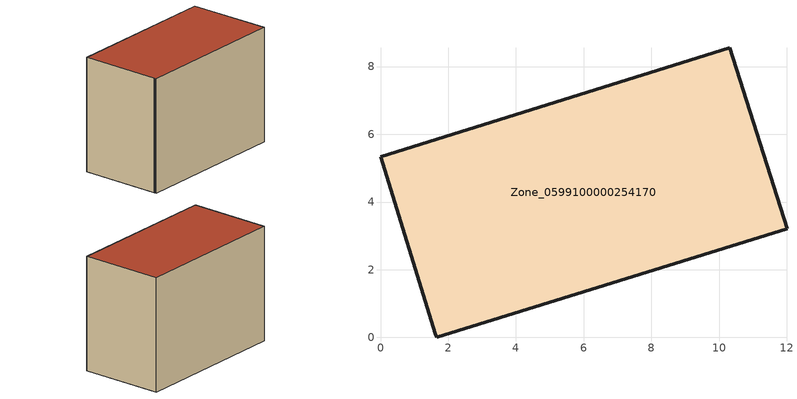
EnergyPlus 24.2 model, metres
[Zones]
Zone_0599100000254170
 floor ground (C_G): 1.62,0.12 0,5.34 10.31,8.56 12.01,3.21 1.66,0 1.64,0.07 z0
 wall outside (C_F): 1.66,0 12.01,3.21 10.31,8.56 0,5.34 1.62,0.12 1.64,0.07 1.66,0 z0:7.79
 roof outside (C_R): 0,5.34 1.62,0.12 1.64,0.07 1.66,0 12.01,3.21 10.31,8.56 z7.79
[BUILDING]
Pand.0599100000254170: North Axis=0; Terrain=City; Loads Convergence Tolerance Value=0.04; Temperature Convergence Tolerance Value=0.4; Solar Distribution=FullExterior; Maximum Number of Warmup Days=25; Minimum Number of Warmup Days=1
[Site:Location]
Rotterdam.The.Hague.AP_ZH_NLD Design_Conditions: Latitude=51.96; Longitude=4.45; Time Zone=1; Elevation=-4.5
[SITE:GROUNDTEMPERATURE:BUILDINGSURFACE]
18, 18, 18, 18, 18, 18, 18, 18, 18, 18, 18, 18
[MATERIAL] Thermal Absorptance=0.9; Solar Absorptance=0.7; Visible Absorptance=0.7
Name | Roughness | Thickness | Conductivity | Density | Specific Heat
G.TC.1975-1991 | MediumSmooth | 0.15 | 0.288461 | 540 | 1210
F.TC.1975-1991 | Rough | 0.3 | 0.230769 | 1920 | 840
R.TC.1975-1991 | MediumRough | 0.2 | 0.153846 | 1500 | 1000
[CONSTRUCTION]
C_G: G.TC.1975-1991
C_F: F.TC.1975-1991
C_R: R.TC.1975-1991
[ZONE]
Zone_0599100000254170: Type=1; Multiplier=1; Ceiling Height=Autocalculate; Volume=Autocalculate; Floor Area=autocalculate; Part of Total Floor Area=Yes
[ZONEINFILTRATION:DESIGNFLOWRATE]
Infil_Zone_0599100000254170: Zone or ZoneList or Space or SpaceList=Zone_0599100000254170; Schedule=AlwaysOn; Design Flow Rate Calculation Method=Flow/Area; Flow Rate per Floor Area=0.003; Constant Term Coefficient=1; Temperature Term Coefficient=0; Velocity Term Coefficient=0; Velocity Squared Term Coefficient=0
[HVACTEMPLATE:ZONE:IDEALLOADSAIRSYSTEM]
Zone_0599100000254170: Maximum Heating Supply Air Temperature=50; Minimum Cooling Supply Air Temperature=13; Maximum Heating Supply Air Humidity Ratio=0.0156; Minimum Cooling Supply Air Humidity Ratio=0.0077; Heating Limit=NoLimit; Cooling Limit=NoLimit; Dehumidification Control Type=ConstantSensibleHeatRatio; Cooling Sensible Heat Ratio=0.7; Dehumidification Setpoint=60; Humidification Control Type=None; Humidification Setpoint=30; Outdoor Air Method=None; Outdoor Air Flow Rate per Person=0.00944; Outdoor Air Flow Rate per Zone Floor Area=0; Outdoor Air Flow Rate per Zone=0; Demand Controlled Ventilation Type=None; Outdoor Air Economizer Type=NoEconomizer; Heat Recovery Type=None; Sensible Heat Recovery Effectiveness=0.7; Latent Heat Recovery Effectiveness=0.65
[ZONECONTROL:THERMOSTAT]
ThermostatControl_Zone_0599100000254170: Zone or ZoneList=Zone_0599100000254170; Control Type Schedule=DualSetpointControlType; Control 1=Thermostat_Zone_0599100000254170; Temperature Difference Between Cutout And Setpoint=0
[THERMOSTATSETPOINT:DUALSETPOINT]
Thermostat_Zone_0599100000254170: Heating Setpoint Temperature Schedule=HeatingSetpoint_Zone_0599100000254170; Cooling Setpoint Temperature Schedule=CoolingSetpoint_Zone_0599100000254170
[SCHEDULE:COMPACT]
HeatingSetpoint_Zone_0599100000254170: Through: 12/31, For: AllDays, Until: 24:00, 21
CoolingSetpoint_Zone_0599100000254170: Through: 12/31, For: AllDays, Until: 24:00, 24
DualSetpointControlType: Through: 12/31, For: AllDays, Until: 24:00, 4
AlwaysOn: Through: 12/31, For: AllDays, Until: 24:00, 1
